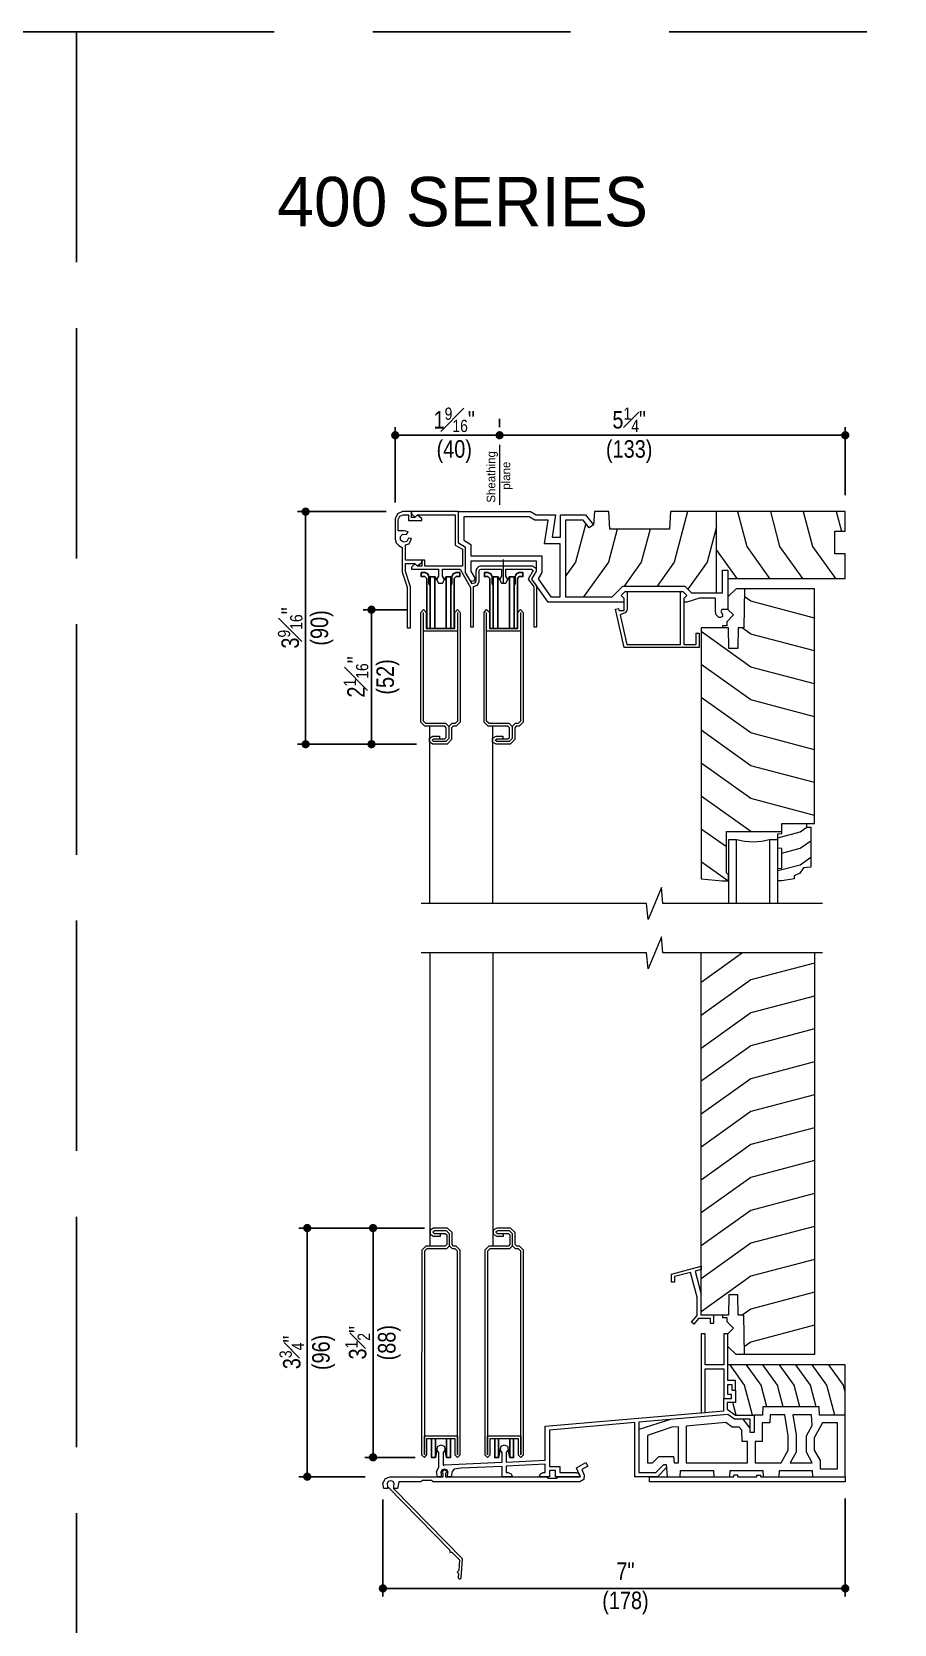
# Model space of a CAD drawing. Extents: x 0 to 323, y 0 to 44.
# Drawn here: x 169.32 to 182.42, y 19.81 to 44 of the extents above; entities that cross this region are included whole.
import ezdxf

# ---------------------------------------------------------------- set-up
doc = ezdxf.new("R2010")
doc.units = 0
doc.header["$LTSCALE"] = 6
doc.header["$MEASUREMENT"] = 0
doc.linetypes.add('DASHED', pattern=[0.75, 0.5, -0.25])
doc.layers.get('0').update_dxf_attribs({"linetype": 'CONTINUOUS'})
doc.layers.get('Defpoints').update_dxf_attribs({"linetype": 'CONTINUOUS'})
for name, color, linetype in [('A-ANNO-DIMS', 3, 'CONTINUOUS'), ('A-ANNO-TEXT', 4, 'CONTINUOUS'), ('A-DETL-MBND', 8, 'CONTINUOUS')]:
    doc.layers.add(name, color=color, linetype=linetype)
doc.layers.add('A-DETL-MCUT', color=6, linetype='CONTINUOUS', lineweight=20)
doc.layers.add('A-DETL-PATT', color=8, linetype='CONTINUOUS', lineweight=5)
doc.layers.add('PLOT VIEW', color=1, linetype='DASHED', plot=False)
doc.styles.add('ADF Text', font='FRABK.TTF', dxfattribs={"width": 0.85})
doc.dimstyles.new('ADF 3 inches equals 1 foot', dxfattribs={"dimtxt": 0.265625, "dimasz": 0.125, "dimexe": 0.125, "dimexo": 0.25, "dimgap": 0.03125, "dimtad": 1, "dimdec": 6, "dimzin": 3, "dimdsep": 46, "dimlunit": 4, "dimtxsty": 'ADF Text', "dimblk": 'DOT', "dimcen": 0, "dimclrd": 256, "dimclre": 256, "dimclrt": 256, "dimadec": 0, "dimazin": 0, "dimtfac": 0.7, "dimtdec": 6, "dimtix": 1, "dimtmove": 0, "dimatfit": 0, "dimldrblk": 'DOT', "dimfxl": 0, "dimfrac": 1, "dimtolj": 1, "dimtzin": 4, "dimlwd": -1, "dimlwe": -1, "dimarcsym": 0})

# ---------------------------------------------------------------- blocks, each defined once
blk = doc.blocks.new('200 Gliding Screen')
at = {"layer": 'A-DETL-MBND'}
for p, q in [((-0.062, 0.054), (-0.087, 0.097)), ((0.062, 0.054), (0.087, 0.097))]:
    blk.add_line(p, q, dxfattribs=at)
for points in [[(0.158, -0.036), (0.175, -0.006), (0.175, 0.1), (0.193, 0.144), (0.238, 0.162), (0.293, 0.162), (0.293, 0.1), (0.238, 0.1), (0.208, 0.069), (0.208, -0.687), (-0.208, -0.687), (-0.208, 0.069), (-0.238, 0.1), (-0.293, 0.1), (-0.293, 0.162), (-0.238, 0.162), (-0.193, 0.144), (-0.175, 0.1), (-0.175, -0.006), (-0.158, -0.036)], [(-0.087, -0.687), (-0.087, 0.097), (-0.158, 0.097), (-0.158, -0.687)], [(0.158, -0.687), (0.158, 0.097), (0.087, 0.097), (0.087, -0.687)]]:
    blk.add_lwpolyline(points, dxfattribs=at)
at = {"layer": 'A-DETL-MCUT'}
blk.add_line((0.258, -0.727), (-0.258, -0.727), dxfattribs=at)
for points in [[(0.258, -0.443), (0.258, -2.095), (0.221, -2.132), (0.174, -2.132), (0.129, -2.178), (0.129, -2.36), (0.083, -2.406), (-0.104, -2.406), (-0.128, -2.385), (-0.104, -2.365), (0.066, -2.365), (0.088, -2.343), (0.088, -2.195), (0.066, -2.173), (-0.237, -2.173), (-0.298, -2.112), (-0.298, -0.443), (-0.258, -0.402), (-0.217, -0.443), (-0.217, -0.687), (0.217, -0.687), (0.217, -0.443), (0.258, -0.402), (0.298, -0.443), (0.298, -2.112), (0.237, -2.173), (0.191, -2.173), (0.169, -2.195), (0.169, -2.377), (0.1, -2.446), (-0.115, -2.446), (-0.168, -2.416), (-0.168, -2.355), (-0.115, -2.325), (-0.013, -2.325), (-0.013, -2.365)], [(0.129, -2.178), (0.083, -2.132), (-0.221, -2.132), (-0.258, -2.095), (-0.258, -0.443)], [(-0.168, -2.181), (-0.168, -4.862)]]:
    blk.add_lwpolyline(points, dxfattribs=at)
blk = doc.blocks.new('Sill Support')
at = {"layer": 'A-DETL-MCUT'}
blk.add_lwpolyline([(1.022, -1.359), (1.042, -1.069), (0, -0.005), (0, 0.031), (0.007, 0.069), (-0.012, 0.103), (-0.048, 0.116), (-0.084, 0.103), (-0.103, 0.069), (-0.096, 0.031), (0.851, -0.936), (0.851, -0.967), (0.882, -0.968), (0.997, -1.086), (0.986, -1.249), (0.963, -1.27), (0.983, -1.294), (0.979, -1.356), (0.999, -1.379)], close=True, dxfattribs=at)
blk = doc.blocks.new('FW SCREEN DOOR SPACER')
at = {"layer": 'A-DETL-MCUT'}
for p, q in [((0, 0.039), (1.281, 0.039)), ((0, -0.039), (0, 0.039)), ((1.344, 0.062), (1.281, 0.062)), ((1.281, 0.039), (1.281, 0.062)), ((1.344, 0.039), (1.344, 0.062)), ((1.344, 0.039), (1.631, 0.039)), ((1.631, 0.062), (1.694, 0.062)), ((1.631, 0.039), (1.631, 0.062)), ((1.694, 0.039), (1.694, 0.062)), ((1.694, 0.039), (2.975, 0.039)), ((2.975, 0.039), (2.975, -0.039)), ((2.975, -0.039), (0, -0.039))]:
    blk.add_line(p, q, dxfattribs=at)
blk = doc.blocks.new('Shaded Breakline 2')
at = {"layer": 'A-DETL-MCUT', "color": 145}
blk.add_lwpolyline([(3.048, 0), (0.624, 0), (0.602, 0.244), (0.398, -0.244), (0.376, 0), (-3.048, 0)], dxfattribs=at)
blk = doc.blocks.new('400 Series Shaded Inswing Sill 1')
at = {"layer": 'A-DETL-MCUT', "color": 145}
for p, q in [((-1.862, 2.453), (-1.862, 2.422)), ((-1.862, 2.422), (-1.8, 2.422)), ((-1.8, 2.422), (-1.8, 2.359)), ((-1.8, 2.359), (-1.696, 2.257)), ((-1.782, 2.172), (-1.696, 2.257)), ((-1.657, 1.859), (-1.782, 1.982)), ((-1.532, 1.859), (-1.657, 1.859)), ((-1.252, 1.062), (-1.258, 0.938)), ((-0.398, 1.062), (-1.252, 1.062)), ((-0.392, 0.938), (-0.398, 1.062)), ((-2.656, 0.87), (-3.133, 0.717)), ((-1.445, 0.739), (-1.551, 0.876)), ((-1.258, 0.938), (-1.383, 0.938)), ((0, 0.938), (-0.392, 0.938)), ((0, 0), (0, 0.938)), ((-2.719, 0.188), (-2.707, 0)), ((-2.707, 0), (-2.505, 0)), ((-2.505, 0), (-2.5, 0.094)), ((-2.5, 0.094), (-2, 0.094)), ((-2, 0.094), (-1.995, 0)), ((-1.995, 0), (-1.755, 0)), ((-1.755, 0), (-1.75, 0.094)), ((-1.75, 0.094), (-1.25, 0.094)), ((-1.25, 0.094), (-1.245, 0)), ((-1.245, 0), (-1.005, 0)), ((-1.005, 0), (-1, 0.094)), ((-1, 0.094), (-0.5, 0.094)), ((-0.5, 0.094), (-0.495, 0)), ((-0.495, 0), (0, 0))]:
    blk.add_line(p, q, dxfattribs=at)
for points in [[(-0.469, 7.958), (-0.469, 1.859), (-1.532, 1.859), (-1.542, 2.453), (-1.626, 2.453), (-1.631, 2.766), (-1.77, 2.766), (-1.775, 2.453), (-2.188, 2.453), (-2.188, 7.958)], [(-2, 2.453), (-2, 2.328), (-2.047, 2.328), (-2.047, 2.406), (-2.227, 2.406), (-2.302, 2.318), (-2.337, 2.349), (-2.25, 2.451), (-2.25, 2.73), (-2.351, 3.106), (-2.594, 3.041), (-2.594, 2.956), (-2.641, 2.956), (-2.641, 3.077), (-2.188, 3.199), (-2.188, 3.15), (-2.281, 3.125), (-2.188, 2.777)], [(-1.666, 1.314), (-1.666, 1.462), (-1.782, 1.462), (-1.782, 2.172), (-1.844, 2.172), (-1.844, 1.703), (-2.126, 1.703), (-2.126, 2.172), (-2.188, 2.172), (-2.188, 0.973), (-2.126, 0.978), (-2.126, 1.641), (-1.844, 1.641), (-1.844, 1.19)], [(0, 0.938), (0, 1.703), (-1.782, 1.703)]]:
    blk.add_lwpolyline(points, dxfattribs=at)
for points in [[(-3.005, 0.214), (-2.927, 0.214), (-2.833, 0.308), (-2.606, 0.308), (-2.6, 0.214), (-2.534, 0.214), (-2.534, 0.76), (-2.634, 0.752), (-3.005, 0.63)], [(-2.414, 0.214), (-1.487, 0.214), (-1.487, 0.536), (-1.567, 0.536), (-1.573, 0.709), (-1.61, 0.756), (-1.718, 0.756), (-1.815, 0.823), (-2.414, 0.771)], [(-0.866, 0.625), (-0.916, 0.942), (-1.138, 0.942), (-1.144, 0.818), (-1.263, 0.818), (-1.263, 0.536), (-1.367, 0.536), (-1.367, 0.214), (-0.975, 0.214), (-0.866, 0.407)], [(-0.795, 0.942), (-0.746, 0.634), (-0.746, 0.375), (-0.837, 0.214), (-0.5, 0.214), (-0.591, 0.375), (-0.591, 0.625), (-0.504, 0.779), (-0.512, 0.942)], [(-0.12, 0.818), (-0.344, 0.818), (-0.471, 0.593), (-0.471, 0.407), (-0.38, 0.246), (-0.38, 0.12), (-0.12, 0.12)]]:
    blk.add_lwpolyline(points, close=True, dxfattribs=at)
at = {"layer": 'A-DETL-PATT', "color": 145}
for points in [[(-1.559, 7.958), (-2.188, 7.508)], [(-0.469, 7.803), (-1.434, 7.547), (-2.188, 7.008)], [(-0.469, 7.303), (-1.434, 7.047), (-2.188, 6.508)], [(-0.469, 6.803), (-1.434, 6.547), (-2.188, 6.008)], [(-0.469, 6.303), (-1.434, 6.047), (-2.188, 5.508)], [(-0.469, 5.803), (-1.434, 5.547), (-2.188, 5.008)], [(-0.469, 5.303), (-1.434, 5.047), (-2.188, 4.508)], [(-0.469, 4.803), (-1.434, 4.547), (-2.188, 4.008)], [(-0.469, 4.303), (-1.434, 4.047), (-2.188, 3.508)], [(-0.469, 3.803), (-1.434, 3.547), (-2.188, 3.008)], [(-0.469, 3.303), (-1.434, 3.047), (-2.188, 2.508)], [(-0.469, 2.803), (-1.434, 2.547), (-1.566, 2.453)], [(-0.469, 2.303), (-1.434, 2.047), (-1.534, 1.976)], [(-1.408, 0.938), (-1.528, 1.393), (-1.75, 1.703)], [(-1.191, 1.062), (-1.278, 1.393), (-1.5, 1.703)], [(-0.941, 1.062), (-1.028, 1.393), (-1.25, 1.703)], [(-0.691, 1.062), (-0.778, 1.393), (-1, 1.703)], [(-0.441, 1.062), (-0.528, 1.393), (-0.75, 1.703)], [(-0.158, 0.938), (-0.278, 1.393), (-0.5, 1.703)], [(0, 1.286), (-0.028, 1.393), (-0.25, 1.703)], [(-1.658, 0.938), (-1.708, 1.128)]]:
    blk.add_lwpolyline(points, dxfattribs=at)
at = {"layer": 'A-DETL-MCUT'}
blk.add_blockref('Shaded Breakline 2', (-3.392, 7.958), dxfattribs=at)
blk = doc.blocks.new('400 Series Shaded Inswing Stile')
at = {"layer": 'A-DETL-MCUT', "color": 145}
for p, q in [((-3.5, 0.632), (-4.469, 0.632)), ((-4.469, 0.132), (-3.5, 0.132))]:
    blk.add_line(p, q, dxfattribs=at)
blk.add_lwpolyline([(-3.375, -0.024), (-3.375, 0.819), (-3.25, 0.819), (-3.25, 1.313), (0.313, 1.313), (0.313, 0.25), (-0.281, 0.24), (-0.281, 0.156), (-0.594, 0.151), (-0.594, 0.012), (-0.281, 0.007), (-0.281, -0.406), (-4.094, -0.406), (-4.125, -0.087), (-4.125, 0.007), (-4.031, 0.007), (-4, -0.024)], close=True, dxfattribs=at)
for points in [[(-4.008, 1.093), (-4.047, 1.005), (-4.094, 1.005), (-4.125, 0.819), (-4.125, 0.757), (-3.934, 0.757), (-3.929, 0.819), (-3.633, 0.819), (-3.628, 0.757), (-3.411, 0.757), (-3.406, 0.819), (-3.25, 0.819), (-3.25, 1.195), (-3.307, 1.195), (-3.307, 1.257), (-3.917, 1.257), (-3.927, 1.147), (-4.008, 1.093)], [(-4.469, 0.757), (-3.5, 0.757), (-3.5, 0.632), (-3.527, 0.51), (-3.536, 0.382), (-3.527, 0.254), (-3.5, 0.132), (-3.5, 0.007), (-4.469, 0.007)], [(0.313, 0.25), (0.313, 0.125), (0.19, 0), (0, 0), (-0.085, 0.086), (-0.187, -0.018), (-0.25, -0.018), (-0.25, -0.08), (-0.281, -0.08)]]:
    blk.add_lwpolyline(points, dxfattribs=at)
at = {"layer": 'A-DETL-MCUT', "color": 145, "const_width": 0.0000001}
for points in [[(-3.875, 0.632), (-3.875, 0.132)], [(-3.686, 0.132), (-3.686, 0.171), (-3.567, 0.219), (-3.567, 0.545), (-3.686, 0.593), (-3.686, 0.632)]]:
    blk.add_lwpolyline(points, dxfattribs=at)
at = {"layer": 'A-DETL-PATT', "color": 145}
for points in [[(-3.968, 0.757), (-3.878, 1.098), (-3.764, 1.257)], [(-3.701, 0.819), (-3.628, 1.098), (-3.514, 1.257)], [(-3.131, 1.313), (-2.875, 0.348), (-2.336, -0.406)], [(-2.631, 1.313), (-2.375, 0.348), (-1.836, -0.406)], [(-2.131, 1.313), (-1.875, 0.348), (-1.336, -0.406)], [(-1.631, 1.313), (-1.375, 0.348), (-0.836, -0.406)], [(-1.131, 1.313), (-0.875, 0.348), (-0.336, -0.406)], [(-0.631, 1.313), (-0.375, 0.348), (-0.281, 0.216)], [(-0.131, 1.313), (0.125, 0.348), (0.196, 0.248)], [(-3.468, 0.757), (-3.378, 1.098), (-3.307, 1.197)], [(-3.375, 0.348), (-2.836, -0.406)], [(-4.125, -0.002), (-3.836, -0.406)], [(-3.609, -0.024), (-3.336, -0.406)]]:
    blk.add_lwpolyline(points, dxfattribs=at)
blk = doc.blocks.new('400 Series Shaded Inswing Head No Fin')
at = {"layer": 'A-DETL-MCUT', "color": 145}
for points in [[(-3.359, -1.375), (-4.513, -1.375), (-4.758, -1.024), (-4.688, -0.902), (-4.688, -0.75), (-5.688, -0.75), (-5.688, -0.902), (-5.631, -1.001), (-5.626, -1.032), (-5.645, -1.057), (-5.676, -1.06), (-5.7, -1.041), (-5.768, -0.924), (-5.768, -0.543), (-5.875, -0.481), (-5.875, 0), (-4.778, 0), (-4.692, -0.05), (-4.398, -0.05), (-4.451, -0.387), (-4.324, -0.387), (-4.324, -0.05), (-3.944, -0.05), (-3.825, -0.198), (-3.888, -0.248), (-3.982, -0.13), (-4.248, -0.13), (-4.248, -1.295), (-3.54, -1.295), (-3.377, -1.131), (-2.436, -1.131), (-2.333, -1.235), (-1.862, -1.235), (-1.862, -0.891), (-1.782, -0.891), (-1.782, -1.485), (-1.872, -1.485), (-1.892, -1.519), (-1.866, -1.564), (-1.866, -1.595), (-1.893, -1.61), (-1.921, -1.61), (-1.958, -1.565), (-1.969, -1.516), (-1.969, -1.315), (-2.213, -1.315), (-2.407, -1.375), (-2.453, -1.375)], [(-1.782, -1.016), (0, -1.016), (0, -0.64), (-0.156, -0.64), (-0.156, -0.298), (0, -0.298), (0, 0), (-2.655, 0), (-2.669, -0.266), (-3.576, -0.266), (-3.59, 0), (-3.81, 0), (-3.825, -0.198)], [(-1.956, -1.235), (-1.956, 0)], [(-3.312, -1.211), (-3.312, -1.487), (-3.33, -1.53), (-3.42, -1.566), (-3.319, -2.016), (-2.5, -2.016), (-2.5, -1.211), (-2.469, -1.211), (-2.408, -1.273), (-2.453, -1.318), (-2.453, -2.016), (-2.266, -2.016), (-2.266, -1.844), (-2.219, -1.844), (-2.219, -2.063), (-3.356, -2.063), (-3.488, -1.479), (-3.445, -1.47), (-3.438, -1.5), (-3.359, -1.5), (-3.359, -1.318), (-3.405, -1.273), (-3.344, -1.211), (-2.5, -1.211)]]:
    blk.add_lwpolyline(points, dxfattribs=at)
blk.add_lwpolyline([(-5.688, -0.497), (-5.688, -0.67), (-4.608, -0.67), (-4.608, -0.924), (-4.664, -1.02), (-4.471, -1.295), (-4.328, -1.295), (-4.328, -0.487), (-4.568, -0.487), (-4.512, -0.13), (-4.713, -0.13), (-4.8, -0.08), (-5.795, -0.08), (-5.795, -0.435)], close=True, dxfattribs=at)
at = {"layer": 'A-DETL-PATT', "color": 145}
for points in [[(-2.394, 0), (-2.598, -0.768), (-2.858, -1.131)], [(-1.637, 0), (-1.497, -0.529), (-1.149, -1.016)], [(-1.137, 0), (-0.997, -0.529), (-0.649, -1.016)], [(-0.637, 0), (-0.497, -0.529), (-0.149, -1.016)], [(-0.137, 0), (-0.058, -0.298)], [(-3.942, -0.18), (-4.098, -0.768), (-4.248, -0.978)], [(-1.956, -0.232), (-2.098, -0.768), (-2.39, -1.177)], [(-3.465, -0.266), (-3.598, -0.768), (-3.975, -1.295)], [(-2.965, -0.266), (-3.098, -0.768), (-3.358, -1.131)], [(-1.956, -0.587), (-1.649, -1.016)]]:
    blk.add_lwpolyline(points, dxfattribs=at)
at = {"layer": 'A-DETL-MCUT', "xscale": -1, "rotation": 270}
blk.add_blockref('400 Series Shaded Inswing Stile', (-1.782, -1.485), dxfattribs=at)
blk = doc.blocks.new('200 Series Sections')
at = {"layer": 'PLOT VIEW'}
blk.add_lwpolyline([(0, 44), (34, 44), (34, 0), (0, 0)], close=True, dxfattribs=at)
at = {"layer": 'A-ANNO-TEXT', "color": 8, "insert": (3.047, 41.036), "char_height": 0.75, "width": 5.4286, "attachment_point": 7, "style": 'ADF Text'}
blk.add_mtext('{\\fFranklin Gothic Demi Cond|b0|i0|c0|p34;\\W1;400 SERIES}', dxfattribs=at)
blk = doc.blocks.new('_DOT')
at = {"color": 0, "linetype": 'ByBlock'}
blk.add_line((-0.5, 0), (-1, 0), dxfattribs=at)
at = {"color": 0, "linetype": 'ByBlock', "const_width": 0.5}
blk.add_lwpolyline([(-0.25, 0, 1), (0.25, 0, 1)], format="xyb", close=True, dxfattribs=at)
blk = doc.blocks.new('*D188')
at = {"layer": 'A-ANNO-DIMS', "transparency": 16777216}
for p, q in [((176.423, 38.122), (176.423, 37.997)), ((181.673, 36.962), (181.673, 37.997)), ((176.548, 37.872), (181.548, 37.872))]:
    blk.add_line(p, q, dxfattribs=at)
at = {"layer": 'Defpoints', "color": 0, "transparency": 16777216}
for p in [(176.423, 37.872), (181.673, 37.872), (181.673, 36.712)]:
    blk.add_point(p, dxfattribs=at)
at = {"layer": 'A-ANNO-DIMS', "transparency": 16777216, "xscale": 0.125, "yscale": 0.125, "zscale": 0.125, "rotation": 180}
blk.add_blockref('_DOT', (176.423, 37.872), dxfattribs=at)
at = {"layer": 'A-ANNO-DIMS', "transparency": 16777216, "xscale": 0.125, "yscale": 0.125, "zscale": 0.125}
blk.add_blockref('_DOT', (181.673, 37.872), dxfattribs=at)
at = {"layer": 'A-ANNO-DIMS', "transparency": 16777216, "insert": (178.392, 37.872), "char_height": 0.26562, "attachment_point": 5, "style": 'ADF Text'}
blk.add_mtext('\\A1;5{\\H0.700000x;\\S1#4;}"\\P\\f [;\\fFranklin Gothic Book;(133)\\f]', dxfattribs=at)
blk = doc.blocks.new('*D189')
at = {"layer": 'A-ANNO-DIMS', "transparency": 16777216}
for p, q in [((174.839, 36.851), (174.839, 37.997)), ((176.423, 38.122), (176.423, 37.997)), ((174.964, 37.872), (176.298, 37.872))]:
    blk.add_line(p, q, dxfattribs=at)
at = {"layer": 'Defpoints', "color": 0, "transparency": 16777216}
for p in [(176.423, 37.872), (176.423, 37.872), (174.839, 36.601)]:
    blk.add_point(p, dxfattribs=at)
at = {"layer": 'A-ANNO-DIMS', "transparency": 16777216, "xscale": 0.125, "yscale": 0.125, "zscale": 0.125, "rotation": 180}
blk.add_blockref('_DOT', (174.839, 37.872), dxfattribs=at)
at = {"layer": 'A-ANNO-DIMS', "transparency": 16777216, "xscale": 0.125, "yscale": 0.125, "zscale": 0.125}
blk.add_blockref('_DOT', (176.423, 37.872), dxfattribs=at)
at = {"layer": 'A-ANNO-DIMS', "transparency": 16777216, "insert": (175.735, 37.872), "char_height": 0.26562, "attachment_point": 5, "style": 'ADF Text'}
blk.add_mtext('\\A1;1{\\H0.700000x;\\S9#16;}"\\P\\f [;\\fFranklin Gothic Book;(40)\\f]', dxfattribs=at)
blk = doc.blocks.new('*D192')
at = {"layer": 'A-ANNO-DIMS', "transparency": 16777216}
for p, q in [((174.7, 36.712), (173.353, 36.712)), ((173.478, 36.587), (173.478, 33.304)), ((175.16, 33.179), (173.353, 33.179))]:
    blk.add_line(p, q, dxfattribs=at)
at = {"layer": 'Defpoints', "color": 0, "transparency": 16777216}
for p in [(174.95, 36.712), (173.478, 33.179), (175.41, 33.179)]:
    blk.add_point(p, dxfattribs=at)
at = {"layer": 'A-ANNO-DIMS', "transparency": 16777216, "xscale": 0.125, "yscale": 0.125, "zscale": 0.125}
for p, rotation in [((173.478, 36.712), 90), ((173.478, 33.179), 270)]:
    blk.add_blockref('_DOT', p, dxfattribs=dict(at, rotation=rotation))
at = {"layer": 'A-ANNO-DIMS', "transparency": 16777216, "insert": (173.478, 34.945), "char_height": 0.26562, "attachment_point": 5, "rotation": 90, "style": 'ADF Text'}
blk.add_mtext('\\A1;3{\\H0.700000x;\\S9#16;}"\\P\\f [;\\fFranklin Gothic Book;(90)\\f]', dxfattribs=at)
blk = doc.blocks.new('*D193')
at = {"layer": 'A-ANNO-DIMS', "transparency": 16777216}
for p, q in [((175.018, 35.222), (174.353, 35.222)), ((174.478, 33.304), (174.478, 35.097)), ((175.16, 33.179), (174.353, 33.179))]:
    blk.add_line(p, q, dxfattribs=at)
at = {"layer": 'Defpoints', "color": 0, "transparency": 16777216}
for p in [(174.478, 35.222), (175.268, 35.222), (175.41, 33.179)]:
    blk.add_point(p, dxfattribs=at)
at = {"layer": 'A-ANNO-DIMS', "transparency": 16777216, "xscale": 0.125, "yscale": 0.125, "zscale": 0.125}
for p, rotation in [((174.478, 35.222), 90), ((174.478, 33.179), 270)]:
    blk.add_blockref('_DOT', p, dxfattribs=dict(at, rotation=rotation))
at = {"layer": 'A-ANNO-DIMS', "transparency": 16777216, "insert": (174.478, 34.201), "char_height": 0.26562, "attachment_point": 5, "rotation": 90, "style": 'ADF Text'}
blk.add_mtext('\\A1;2{\\H0.700000x;\\S1#16;}"\\P\\f [;\\fFranklin Gothic Book;(52)\\f]', dxfattribs=at)
blk = doc.blocks.new('*D194')
at = {"layer": 'A-ANNO-DIMS', "transparency": 16777216}
for p, q in [((175.282, 25.829), (173.377, 25.829)), ((173.502, 25.704), (173.502, 22.177)), ((174.384, 22.052), (173.377, 22.052))]:
    blk.add_line(p, q, dxfattribs=at)
at = {"layer": 'Defpoints', "color": 0, "transparency": 16777216}
for p in [(175.532, 25.829), (173.502, 22.052), (174.634, 22.052)]:
    blk.add_point(p, dxfattribs=at)
at = {"layer": 'A-ANNO-DIMS', "transparency": 16777216, "xscale": 0.125, "yscale": 0.125, "zscale": 0.125}
for p, rotation in [((173.502, 25.829), 90), ((173.502, 22.052), 270)]:
    blk.add_blockref('_DOT', p, dxfattribs=dict(at, rotation=rotation))
at = {"layer": 'A-ANNO-DIMS', "transparency": 16777216, "insert": (173.502, 23.94), "char_height": 0.26562, "attachment_point": 5, "rotation": 90, "style": 'ADF Text'}
blk.add_mtext('\\A1;3{\\H0.700000x;\\S3#4;}"\\P\\f [;\\fFranklin Gothic Book;(96)\\f]', dxfattribs=at)
blk = doc.blocks.new('*D195')
at = {"layer": 'A-ANNO-DIMS', "transparency": 16777216}
for p, q in [((175.282, 25.829), (174.377, 25.829)), ((174.502, 22.471), (174.502, 25.704)), ((175.142, 22.346), (174.377, 22.346))]:
    blk.add_line(p, q, dxfattribs=at)
at = {"layer": 'Defpoints', "color": 0, "transparency": 16777216}
for p in [(174.502, 25.829), (175.532, 25.829), (175.392, 22.346)]:
    blk.add_point(p, dxfattribs=at)
at = {"layer": 'A-ANNO-DIMS', "transparency": 16777216, "xscale": 0.125, "yscale": 0.125, "zscale": 0.125}
for p, rotation in [((174.502, 25.829), 90), ((174.502, 22.346), 270)]:
    blk.add_blockref('_DOT', p, dxfattribs=dict(at, rotation=rotation))
at = {"layer": 'A-ANNO-DIMS', "transparency": 16777216, "insert": (174.502, 24.087), "char_height": 0.26562, "attachment_point": 5, "rotation": 90, "style": 'ADF Text'}
blk.add_mtext('\\A1;3{\\H0.700000x;\\S1#2;}"\\P\\f [;\\fFranklin Gothic Book;(88)\\f]', dxfattribs=at)
blk = doc.blocks.new('*D196')
at = {"layer": 'A-ANNO-DIMS', "transparency": 16777216}
for p, q in [((174.651, 21.704), (174.651, 20.23)), ((181.673, 21.722), (181.673, 20.23)), ((174.776, 20.355), (181.548, 20.355))]:
    blk.add_line(p, q, dxfattribs=at)
at = {"layer": 'Defpoints', "color": 0, "transparency": 16777216}
for p in [(174.651, 21.954), (181.673, 21.972), (181.673, 20.355)]:
    blk.add_point(p, dxfattribs=at)
at = {"layer": 'A-ANNO-DIMS', "transparency": 16777216, "xscale": 0.125, "yscale": 0.125, "zscale": 0.125, "rotation": 180}
blk.add_blockref('_DOT', (174.651, 20.355), dxfattribs=at)
at = {"layer": 'A-ANNO-DIMS', "transparency": 16777216, "xscale": 0.125, "yscale": 0.125, "zscale": 0.125}
blk.add_blockref('_DOT', (181.673, 20.355), dxfattribs=at)
at = {"layer": 'A-ANNO-DIMS', "transparency": 16777216, "insert": (178.335, 20.355), "char_height": 0.26562, "attachment_point": 5, "style": 'ADF Text'}
blk.add_mtext('\\A1;7"\\P\\f [;\\fFranklin Gothic Book;(178)\\f]', dxfattribs=at)
blk = doc.blocks.new('Gliding Screen Bottom Rail')
at = {"layer": 'A-DETL-MBND'}
for p, q in [((-0.086, -0.194), (-0.062, -0.074)), ((0.062, -0.074), (0.086, -0.194))]:
    blk.add_line(p, q, dxfattribs=at)
for points in [[(-0.144, 0.094), (-0.144, -0.194), (-0.086, -0.194), (-0.086, 0.094)], [(0.144, 0.094), (0.144, -0.194), (0.086, -0.194), (0.086, 0.094)]]:
    blk.add_lwpolyline(points, dxfattribs=at)
at = {"layer": 'A-DETL-MCUT'}
for points in [[(-0.165, 3.019), (-0.165, 7.472)], [(0.127, 3.025), (0.081, 2.979), (-0.216, 2.979), (-0.253, 2.942), (-0.253, -0.15), (-0.253, 0.135), (0.252, 0.135), (0.252, -0.15), (0.253, 2.942), (0.216, 2.979), (0.173, 2.979), (0.127, 3.025), (0.127, 3.206), (0.081, 3.252), (-0.101, 3.252), (-0.125, 3.232), (-0.101, 3.212), (0.064, 3.212), (0.087, 3.19), (0.087, 3.041), (0.064, 3.019), (-0.232, 3.019), (-0.293, 2.959), (-0.294, -0.15), (-0.253, -0.19), (-0.213, -0.15), (-0.213, 0.094), (0.211, 0.094), (0.211, -0.15), (0.252, -0.19), (0.292, -0.15), (0.293, 2.959), (0.232, 3.019), (0.19, 3.019), (0.168, 3.041), (0.168, 3.223), (0.098, 3.293), (-0.113, 3.293), (-0.165, 3.262), (-0.165, 3.202), (-0.113, 3.171), (-0.01, 3.171), (-0.01, 3.212)]]:
    blk.add_lwpolyline(points, dxfattribs=at)

msp = doc.modelspace()

# ---------------------------------------------------------------- linework, layer by layer
at = {"layer": 'A-DETL-MCUT', "color": 145}
msp.add_line((176.4231938, 37.728378), (176.4231938, 36.8144111), dxfattribs=at)
at = {"layer": 'A-DETL-MCUT'}
msp.add_line((176.4851938, 35.6249843), (176.4851938, 35.985562), dxfattribs=at)
for points in [[(174.975675, 36.4191613), (174.8856943, 36.4191613), (174.8856943, 36.5912266), (174.9071777, 36.6430921), (174.9590432, 36.6645755), (175.0396938, 36.6645755), (175.0396938, 36.5748612), (175.2418471, 36.5748612), (175.2418471, 36.6080952), (175.1734977, 36.6604451), (175.1349138, 36.6218612), (175.0866938, 36.6218612), (175.0866938, 36.7115755), (174.9496943, 36.7115755), (174.8712054, 36.6790643), (174.8386943, 36.6005755), (174.8386943, 36.2946613), (174.8535655, 36.2391613), (174.8941943, 36.1985325), (174.9456943, 36.168799), (174.9456943, 35.7929666), (175.0224443, 35.5619717), (175.0224443, 34.9465755), (175.0694443, 34.9465755), (175.0694443, 35.5695755), (174.9926943, 35.8005703), (174.9926943, 35.9253917), (175.1349138, 35.9253917), (175.1734977, 35.8868079), (175.2418471, 35.9391577), (175.2418471, 35.9723917), (174.9926943, 35.9723917), (174.9926943, 36.2075036), (175.0504792, 36.2202826), (175.0850457, 36.3043401), (175.0381011, 36.306624), (175.0136228, 36.26), (174.962206, 36.2486293), (174.9203502, 36.2805836), (174.917768, 36.3331794), (174.9562923, 36.3690801), (175.0085757, 36.3628006), (175.0333173, 36.4027614)], [(179.8291938, 23.0527927), (179.8291938, 23.2399358), (179.9451938, 23.2399358), (179.9451938, 23.3019358), (179.8911938, 23.3019358), (179.8911938, 23.4499358), (179.9531938, 23.4499358), (179.9531938, 23.3639358), (180.0071938, 23.3639358), (180.0071938, 23.1779358), (179.8813027, 23.1779358), (179.8813027, 23.0760686), (180.0048914, 22.9881034), (180.2903027, 22.9881034), (180.2903027, 22.7239358), (180.2283027, 22.7239358), (180.2283027, 22.9261034), (179.9920132, 22.9261034), (179.8904711, 22.9958692), (178.5403027, 22.8788979), (178.5403027, 22.1139358), (178.7944621, 22.1139358), (178.9186297, 22.2381034), (178.9541938, 22.2381034), (178.9573209, 22.1891134), (178.8201433, 22.0519358), (178.4783027, 22.0519358), (178.4783027, 22.8735266), (177.1803027, 22.7610749), (177.1803027, 22.2079358), (177.3363027, 22.2079358), (177.3363027, 22.1139358), (177.5873027, 22.1139358), (177.6311433, 22.0957764), (177.6493027, 22.0519358), (177.2743027, 22.0519358), (177.2743027, 22.1459358), (177.1803027, 22.1459358), (177.1803027, 22.0519358), (177.0243027, 22.0519358), (177.0424621, 22.0957764), (177.0863027, 22.1139358), (177.1183027, 22.1139358), (177.1183027, 22.2398666), (176.5243027, 22.2117965), (176.5243027, 22.1139358), (176.5563027, 22.1139358), (176.6001433, 22.0957764), (176.6183027, 22.0519358), (176.4623027, 22.0519358), (176.4623027, 22.2088666), (175.8423027, 22.1795678), (175.7321904, 22.1679358), (175.704054, 22.1315474), (175.688951, 22.0519346), (175.6337243, 22.0519346), (175.6337243, 22.0831846), (175.6409146, 22.1210872), (175.6218854, 22.1546461), (175.5856676, 22.1679346), (175.5494499, 22.1546461), (175.5304207, 22.1210872), (175.537611, 22.0831846), (175.537611, 22.0519346), (175.4823843, 22.0519346), (175.4672812, 22.1315474), (175.5028027, 22.194191), (175.5028027, 22.4191656), (175.4722859, 22.4623936), (175.4858632, 22.5135364), (175.5338027, 22.5359358), (175.5817422, 22.5135364), (175.5953195, 22.4623936), (175.5648027, 22.4191656), (175.5648027, 22.2242791), (175.5856676, 22.2319346), (175.8063027, 22.2399358), (176.4623027, 22.2709358), (176.4623027, 22.4191656), (176.4317859, 22.4623936), (176.4453632, 22.5135364), (176.4933027, 22.5359358), (176.5412422, 22.5135364), (176.5548195, 22.4623936), (176.5243027, 22.4191656), (176.5243027, 22.2738657), (177.1183027, 22.3019358), (177.1183027, 22.8179358)], [(177.1383063, 22.0519358), (177.162318, 22.0319358), (177.2882946, 22.0319358), (177.3123063, 22.0519358), (177.6493027, 22.0519358), (177.5938695, 22.1857634), (177.7326732, 22.2659018), (177.7636732, 22.2122082), (177.6719575, 22.1592561), (177.7065832, 22.0756622), (177.7029882, 22.008154), (177.6446839, 21.9739358), (175.4133063, 21.9739358), (175.3892946, 21.9939358), (175.249318, 21.9939358), (175.2253063, 21.9739358), (174.8916878, 21.9739358), (174.8727171, 21.8739358), (174.8174904, 21.8739358), (174.8174904, 21.9051858), (174.8246808, 21.9430884), (174.8056516, 21.9766473), (174.7694338, 21.9899358), (174.733216, 21.9766473), (174.7141868, 21.9430884), (174.7213772, 21.9051858), (174.7213772, 21.8739358), (174.6661505, 21.8739358), (174.6510474, 21.9535486), (174.6918243, 22.0254605), (174.7639828, 22.0519358), (175.568861, 22.0519358), (175.568861, 22.1049481), (175.537611, 22.1210872), (175.5856676, 22.1607442), (175.6337243, 22.1210872), (175.6024743, 22.1049481), (175.6024743, 22.0519358)]]:
    msp.add_lwpolyline(points, close=True, dxfattribs=at)
msp.add_lwpolyline([(175.0866938, 35.8689119), (175.0866938, 35.8356779), (175.4946938, 35.8356779), (175.4946938, 35.7323715), (175.4636938, 35.6786779), (175.4946938, 35.6249843), (175.5566938, 35.6249843), (175.5876938, 35.6786779), (175.5566938, 35.7323715), (175.5566938, 35.8356779), (175.8233826, 35.8356779), (175.9819438, 35.5610418), (175.9819438, 34.9611779), (176.0289438, 34.9611779), (176.0289438, 35.5720515), (176.0868245, 35.5932986), (176.1111938, 35.6499356), (176.1111938, 35.8046779, -0.4142135624), (176.1421938, 35.8356779), (176.4541938, 35.8356779), (176.4541938, 35.7323715), (176.4231938, 35.6786779), (176.4541938, 35.6249843), (176.5161938, 35.6249843), (176.5471938, 35.6786779), (176.5161938, 35.7323715), (176.5161938, 35.8356779), (176.9073377, 35.8356779), (176.9355751, 35.8174704), (176.8591371, 35.6850759), (176.9414438, 35.5675297), (176.9414438, 34.9611779), (176.9884438, 34.9611779), (176.9884438, 35.5823487), (176.9148114, 35.6875067), (176.9851938, 35.8094126), (176.9851938, 35.8413997), (176.9211767, 35.8826779), (176.1421938, 35.8826779, 0.4142135624), (176.0641938, 35.8046779), (176.0641938, 35.6596179), (176.0516442, 35.630451), (176.0058473, 35.6136397), (175.9051938, 35.7879767), (175.9051938, 36.168799), (175.7981938, 36.2305755), (175.7981938, 36.7115755), (175.0866938, 36.7115755), (175.0866938, 36.6783414), (175.1390437, 36.6259916), (175.1776276, 36.6645755), (175.7511938, 36.6645755), (175.7511938, 36.20344), (175.8581938, 36.1416635), (175.8581938, 35.8826779), (175.2888471, 35.8826779), (175.2888471, 35.9723922), (175.2418471, 35.9723922), (175.2418471, 35.8826779), (175.1776276, 35.8826779), (175.1390437, 35.9212618)], format="xyb", close=True, dxfattribs=at)

# ---------------------------------------------------------------- block references
at = {"layer": 'A-ANNO-TEXT'}
for p in [(136.0000016, -0.0000001), (170.0000016, -0.0000001)]:
    msp.add_blockref('200 Series Sections', p, dxfattribs=at)
at = {"layer": 'A-DETL-MCUT'}
for name, p in [('400 Series Shaded Inswing Head No Fin', (181.6731938, 36.7115755)), ('200 Gliding Screen', (175.5256938, 35.6249843)), ('200 Gliding Screen', (176.4851938, 35.6249843)), ('Shaded Breakline 2', (178.2809288, 30.7576394)), ('400 Series Shaded Inswing Sill 1', (181.6731938, 22.0501034)), ('Gliding Screen Bottom Rail', (175.5338027, 22.5359358)), ('Gliding Screen Bottom Rail', (176.4933027, 22.5359358)), ('FW SCREEN DOOR SPACER', (178.6981938, 22.0110859)), ('Sill Support', (174.8174904, 21.8739358))]:
    msp.add_blockref(name, p, dxfattribs=at)

# ---------------------------------------------------------------- texts
at = {"layer": 'A-ANNO-TEXT', "color": 145, "insert": (176.228559, 36.7115755), "char_height": 0.130208333, "width": 1.105674632, "attachment_point": 1, "rotation": 90, "line_spacing_factor": 1.04, "style": 'ADF Text'}
msp.add_mtext('\\A1;\\pi0.13608;{\\W1;Sheathing\\P\\pi0.33401;plane}', dxfattribs=at)

# ---------------------------------------------------------------- dimensions: what is measured, and where the dimension line sits
at = {"layer": 'A-ANNO-DIMS'}
for base, p1, p2, picture, middle in [((176.4231938, 37.8723927), (174.8386943, 36.6005755), (176.4231938, 37.8723927), '*D189', (175.7351416, 37.8723927)), ((181.6731938, 37.8723927), (176.4231938, 37.8723927), (181.6731938, 36.7115755), '*D188', (178.3919438, 37.8723927)), ((181.6731938, 20.3551982), (174.6510474, 21.9535486), (181.6731938, 21.9720859), '*D196', (178.3349563, 20.3551982))]:
    dim = msp.add_linear_dim(base=base, p1=p1, p2=p2, dimstyle='ADF 3 inches equals 1 foot', override={"dimdec": 4, "dimpost": '\\X\\f'}, dxfattribs=at)
    dim.commit()
    dim.dimension.update_dxf_attribs({"geometry": picture, "text_midpoint": middle, "dimtype": 160})
for base, p1, p2, angle, picture, middle in [((173.4775923, 33.1788084), (174.9496943, 36.7115755), (175.4102608, 33.1788084), 270, '*D192', (173.4775923, 34.9451919)), ((174.4775923, 35.222499), (175.4102608, 33.1788084), (175.2680815, 35.222499), 90, '*D193', (174.4775923, 34.2006537)), ((173.5021943, 22.0519358), (175.5322314, 25.8285963), (174.6338845, 22.0519358), 270, '*D194', (173.5021943, 23.940266)), ((174.5021943, 25.8285963), (175.391566, 22.3458836), (175.5322314, 25.8285963), 90, '*D195', (174.5021943, 24.0872399))]:
    dim = msp.add_linear_dim(base=base, p1=p1, p2=p2, angle=angle, dimstyle='ADF 3 inches equals 1 foot', override={"dimdec": 4, "dimpost": '\\X\\f'}, dxfattribs=at)
    dim.commit()
    dim.dimension.update_dxf_attribs({"geometry": picture, "text_midpoint": middle, "dimtype": 160})

doc.saveas('drawing.dxf')
